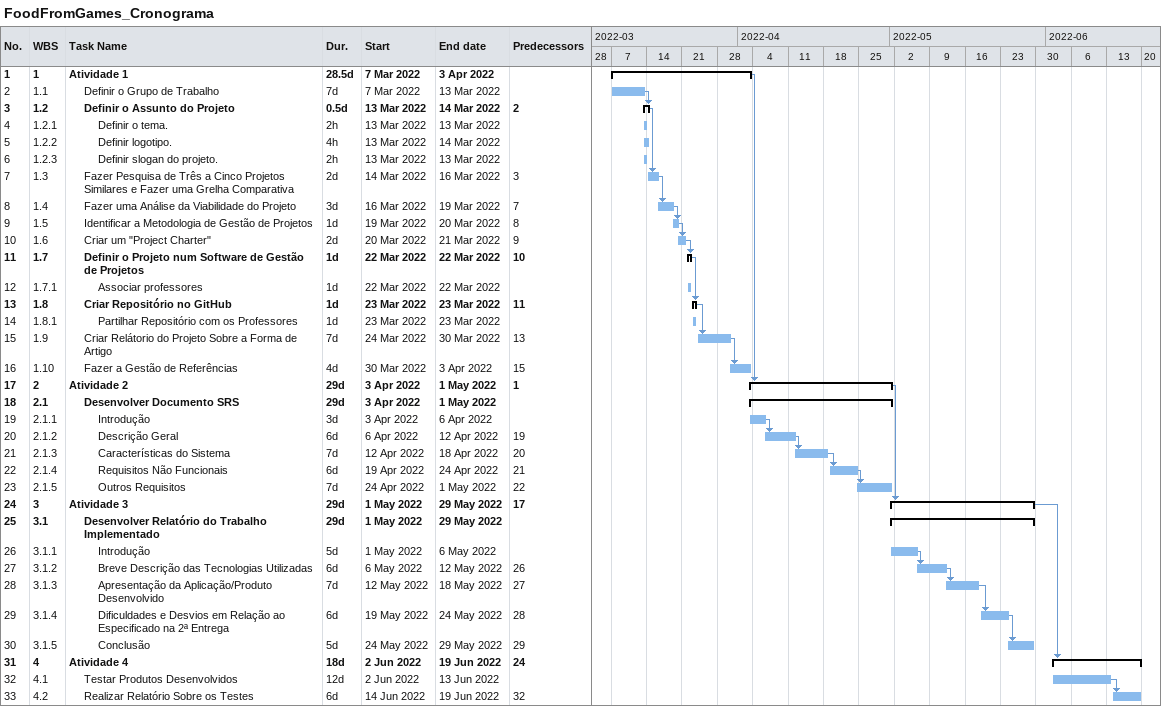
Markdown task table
FoodFromGames_Cronograma

| ID | WBS | Task | Duration | Start | Finish | Predecessors |
|---|---|---|---|---|---|---|
| 1 | 1 | **Atividade 1** | 28.5d | 2022-03-07 | 2022-04-03 |  |
| 2 | 1.1 | Definir o Grupo de Trabalho | 7d | 2022-03-07 | 2022-03-13 |  |
| 3 | 1.2 | **Definir o Assunto do Projeto** | 0.5d | 2022-03-13 | 2022-03-14 | 2 |
| 4 | 1.2.1 | Definir o tema. | 2h | 2022-03-13 | 2022-03-13 |  |
| 5 | 1.2.2 | Definir logotipo. | 4h | 2022-03-13 | 2022-03-14 |  |
| 6 | 1.2.3 | Definir slogan do projeto. | 2h | 2022-03-13 | 2022-03-13 |  |
| 7 | 1.3 | Fazer Pesquisa de Três a Cinco Projetos Similares e Fazer uma Grelha Comparativa | 2d | 2022-03-14 | 2022-03-16 | 3 |
| 8 | 1.4 | Fazer uma Análise da Viabilidade do Projeto | 3d | 2022-03-16 | 2022-03-19 | 7 |
| 9 | 1.5 | Identificar a Metodologia de Gestão de Projetos | 1d | 2022-03-19 | 2022-03-20 | 8 |
| 10 | 1.6 | Criar um "Project Charter" | 2d | 2022-03-20 | 2022-03-21 | 9 |
| 11 | 1.7 | **Definir o Projeto num Software de Gestão de Projetos** | 1d | 2022-03-22 | 2022-03-22 | 10 |
| 12 | 1.7.1 | Associar professores | 1d | 2022-03-22 | 2022-03-22 |  |
| 13 | 1.8 | **Criar Repositório no GitHub** | 1d | 2022-03-23 | 2022-03-23 | 11 |
| 14 | 1.8.1 | Partilhar Repositório com os Professores | 1d | 2022-03-23 | 2022-03-23 |  |
| 15 | 1.9 | Criar Relátorio do Projeto Sobre a Forma de Artigo | 7d | 2022-03-24 | 2022-03-30 | 13 |
| 16 | 1.10 | Fazer a Gestão de Referências | 4d | 2022-03-30 | 2022-04-03 | 15 |
| 17 | 2 | **Atividade 2** | 29d | 2022-04-03 | 2022-05-01 | 1 |
| 18 | 2.1 | **Desenvolver Documento SRS** | 29d | 2022-04-03 | 2022-05-01 |  |
| 19 | 2.1.1 | Introdução | 3d | 2022-04-03 | 2022-04-06 |  |
| 20 | 2.1.2 | Descrição Geral | 6d | 2022-04-06 | 2022-04-12 | 19 |
| 21 | 2.1.3 | Características do Sistema | 7d | 2022-04-12 | 2022-04-18 | 20 |
| 22 | 2.1.4 | Requisitos Não Funcionais | 6d | 2022-04-19 | 2022-04-24 | 21 |
| 23 | 2.1.5 | Outros Requisitos | 7d | 2022-04-24 | 2022-05-01 | 22 |
| 24 | 3 | **Atividade 3** | 29d | 2022-05-01 | 2022-05-29 | 17 |
| 25 | 3.1 | **Desenvolver Relatório do Trabalho Implementado** | 29d | 2022-05-01 | 2022-05-29 |  |
| 26 | 3.1.1 | Introdução | 5d | 2022-05-01 | 2022-05-06 |  |
| 27 | 3.1.2 | Breve Descrição das Tecnologias Utilizadas | 6d | 2022-05-06 | 2022-05-12 | 26 |
| 28 | 3.1.3 | Apresentação da Aplicação/Produto Desenvolvido | 7d | 2022-05-12 | 2022-05-18 | 27 |
| 29 | 3.1.4 | Dificuldades e Desvios em Relação ao Especificado na 2ª Entrega | 6d | 2022-05-19 | 2022-05-24 | 28 |
| 30 | 3.1.5 | Conclusão | 5d | 2022-05-24 | 2022-05-29 | 29 |
| 31 | 4 | **Atividade 4** | 18d | 2022-06-02 | 2022-06-19 | 24 |
| 32 | 4.1 | Testar Produtos Desenvolvidos | 12d | 2022-06-02 | 2022-06-13 |  |
| 33 | 4.2 | Realizar Relatório Sobre os Testes | 6d | 2022-06-14 | 2022-06-19 | 32 |
